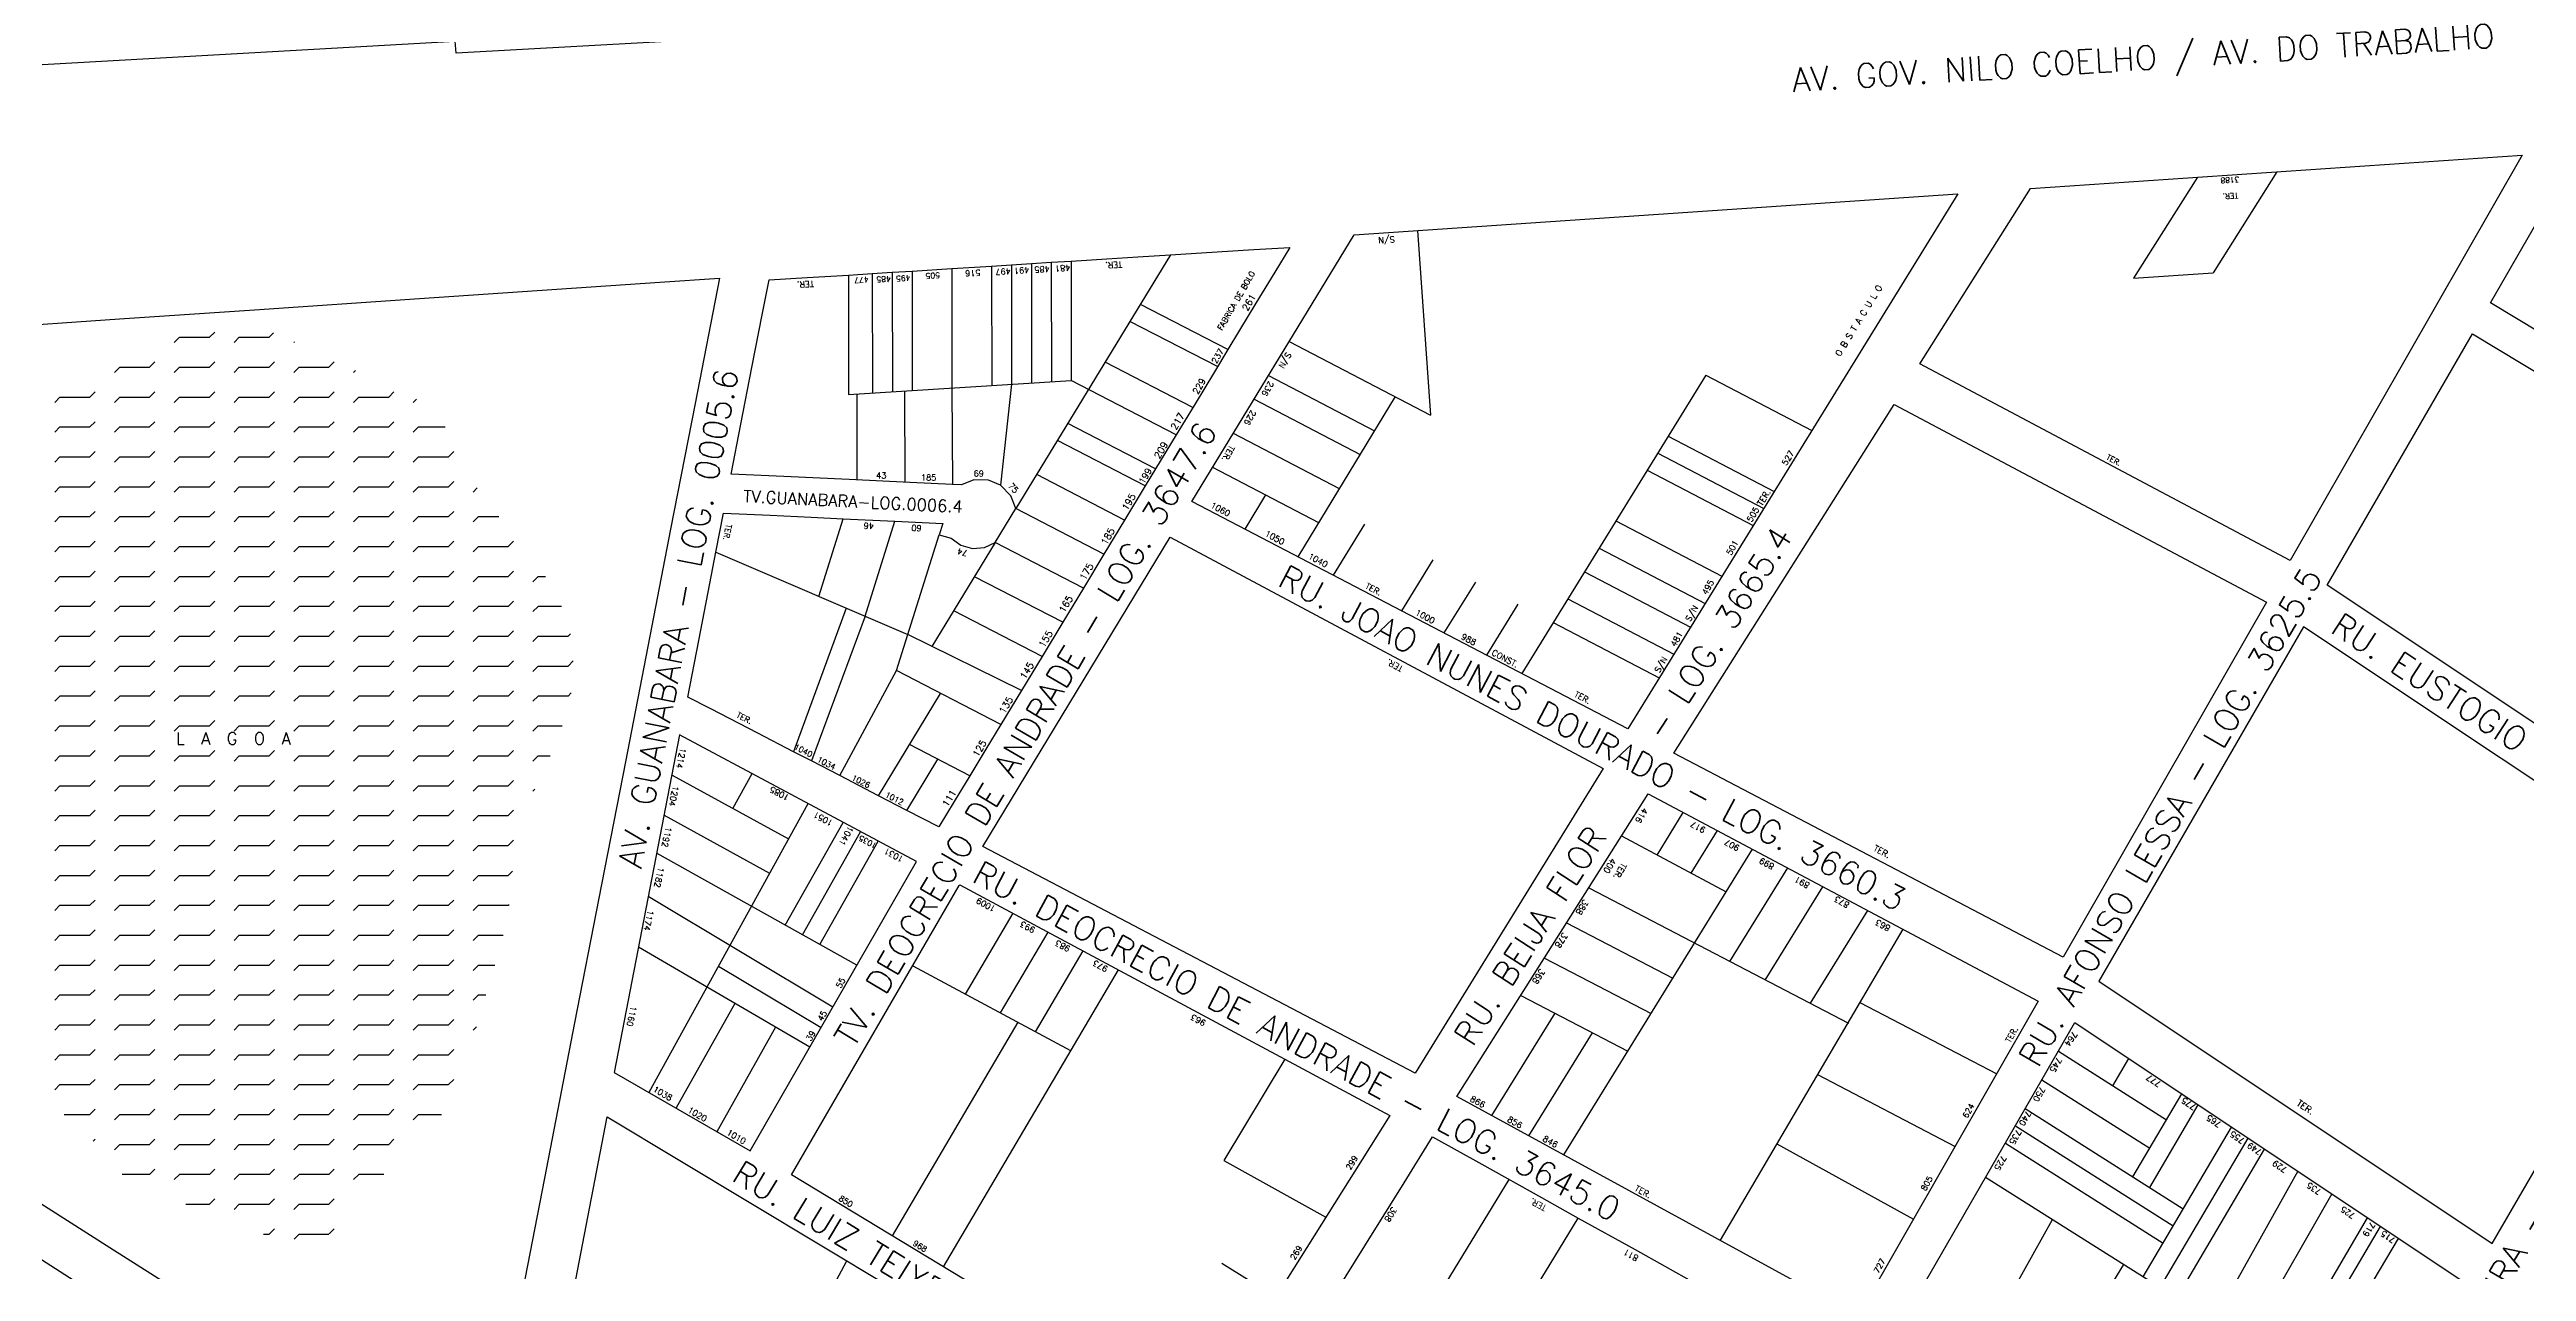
# Model space of a CAD drawing. Extents: x 714896 to 749292, y 8417558 to 8447149.
# Drawn here: x 739674 to 740296, y 8427693 to 8428000 of the extents above; entities that cross this region are included whole.
import ezdxf

# ---------------------------------------------------------------- set-up
doc = ezdxf.new("R2010")
doc.units = 0
doc.header["$MEASUREMENT"] = 0
for name, color, linetype in [('LOTE', 7, 'CONTINUOUS'), ('MEIO_FIO', 24, 'CONTINUOUS'), ('NUM-PORTA', 7, 'CONTINUOUS'), ('QUADRA', 6, 'CONTINUOUS'), ('REFERENCIA', 7, 'CONTINUOUS'), ('TEXTO', 7, 'CONTINUOUS'), ('TEXTODERUA', 3, 'CONTINUOUS')]:
    doc.layers.add(name, color=color, linetype=linetype)
doc.styles.add('ROMANS', font='ROMANS.SHX', dxfattribs={"height": 1.5})

msp = doc.modelspace()

# ---------------------------------------------------------------- hatches: boundary and pattern name
at = {"layer": 'REFERENCIA', "linetype": 'CONTINUOUS'}
h = msp.add_hatch(dxfattribs=at)
h.set_pattern_fill('FLEX', color=4, scale=30, style=0)
h.set_pattern_definition([(0, (-3.4644, -17.3095), (0, 7.5), [7.5, -7.5]), (45, (4.0356, -17.3095), (4e-16, 7.4999999874), [1.875, -6.85660173, 1.875, -10.60660173])])
edge = h.paths.add_edge_path()
edge.add_spline(control_points=[(739694.78, 8427714.33), (739694.78, 8427714.33), (739689.1, 8427721.52), (739678.38, 8427735.09), (739643.56, 8427750.31), (739675.15, 8427786.72), (739637.25, 8427808.01), (739657.4, 8427838.97), (739640.67, 8427868.18), (739660.65, 8427889.56), (739669.67, 8427911.52), (739689.26, 8427919.3), (739705.08, 8427928.27), (739726.67, 8427932.63), (739747.15, 8427919.03), (739771.63, 8427913.01), (739779.33, 8427890.1), (739793.59, 8427875.67), (739805.98, 8427856.74), (739805.55, 8427833.44), (739796.33, 8427816.93), (739790.03, 8427799.84), (739789.83, 8427781.78), (739781.47, 8427758.55), (739776.29, 8427734.09), (739760.6, 8427720.53), (739751.84, 8427711.85), (739743.75, 8427699.34), (739727.43, 8427702.89), (739714.3, 8427705.04), (739705.05, 8427713.05), (739698.48, 8427713.87), (739694.78, 8427714.33)], knot_values=[0, 0, 0, 0, 0, 28.317554, 53.50103, 90.666695, 116.008305, 150.645248, 174.892814, 204.58549, 227.21684, 244.009133, 264.65436, 283.084695, 305.589236, 336.466006, 350.745831, 374.263143, 397.398079, 416.145421, 440.705394, 453.524656, 470.367842, 493.966703, 527.842709, 541.462858, 554.729137, 565.845802, 582.072808, 597.954401, 606.392136, 617.338316, 617.338316, 617.338316, 617.338316], degree=3, periodic=0)
h.paths.add_polyline_path([(739721.06, 8427804.91), (739730.67, 8427842.19), (739726.32, 8427843.31), (739716.7, 8427806.03)], flags=24)

# ---------------------------------------------------------------- linework, layer by layer
at = {"layer": 'LOTE', "color": 7}
for p, q in [((739859.43, 8427801.8, 527.59), (739830.25, 8427817.78, 521.83)), ((739845.39, 8427809.48, 528.97), (739850.22, 8427818.23, 529.1)), ((739824.38, 8427738.3, 528), (739864.33, 8427810.68, 529.1)), ((739854.68, 8427793.19, 526.02), (739828.27, 8427807.69, 521.83)), ((739858.55, 8427780.19, 526.57), (739873.1, 8427805.99, 529.1)), ((739862.9, 8427777.76, 526.89), (739877.48, 8427803.64, 529.1)), ((740077.36, 8427797.8, 0.12), (740083.94, 8427808.45)), ((740085.89, 8427793.24, 528.27), (740092.49, 8427803.92, 528.15)), ((739876.52, 8427770.15, 528.79), (739826.39, 8427798.15, 521.83)), ((739867.24, 8427775.33, 527.21), (739881.87, 8427801.3, 529.1)), ((740053.94, 8427722.57, 528.98), (740101.32, 8427799.23, 528.15)), ((740068.43, 8427802.57, 528.98), (740094.7, 8427788.52, 528.36)), ((740095.66, 8427771.09, 528.4), (740110.15, 8427794.54, 528.15)), ((740060.2, 8427789.54, 528.98), (740125.36, 8427755.65, 528.21)), ((740104.49, 8427766.4, 528.4), (740118.99, 8427789.85, 528.15)), ((739915.64, 8427783.21, 530.77), (739903.7, 8427762.92, 530.18)), ((740054.65, 8427780.75, 528.98), (740081.32, 8427766.87, 528.67)), ((740139.07, 8427779.19, 528.15), (740093.23, 8427701.13, 528.98)), ((740115.84, 8427760.6, 528.4), (740130.24, 8427783.88, 528.15)), ((739864.71, 8427749.58), (739821.71, 8427774.68)), ((739924.45, 8427778.48, 530.77), (739912.51, 8427758.19, 530.18)), ((739933.26, 8427773.75, 530.77), (739921.32, 8427753.47, 530.18)), ((739942.07, 8427769.03, 530.77), (739898.23, 8427694.5, 528.62)), ((740049.09, 8427771.96, 528.98), (740075.86, 8427758.03, 528.67)), ((739845.88, 8427760.57, 526.54), (739831.15, 8427734.37, 528)), ((740043.15, 8427762.57, 528.57), (740070.02, 8427748.59, 528.25)), ((740128.28, 8427760.82, 0.77), (740162.6, 8427742.94)), ((739856.15, 8427754.57, 524.91), (739841.4, 8427728.35, 526.37)), ((739916.91, 8427755.84, 530.16), (739885.38, 8427702.23, 528.62)), ((740035.91, 8427732.41, 528.57), (740051.78, 8427758.08, 528.29)), ((740045.16, 8427727.36, 528.98), (740061.14, 8427753.21, 528.7)), ((740178.08, 8427748.58, 526.17), (740205.2, 8427731.37, 527.38)), ((739983.96, 8427746.55, 530.77), (739968.64, 8427721.16, 530.13)), ((740117.64, 8427742.7, 0.78), (740152.17, 8427724.71)), ((740173.93, 8427741.39, 526.17), (740200.99, 8427724.22, 527.37)), ((740191.7, 8427739.93, 528.12), (740195.72, 8427746.76, 528.57)), ((740196.78, 8427717.07, 527.2), (740209.03, 8427737.88, 528.57)), ((740167.27, 8427729.87, 526.17), (740206.86, 8427704.76, 527.93)), ((740169.77, 8427734.2, 526.17), (740209.43, 8427709.04, 527.93)), ((740199.37, 8427691.94, 526.1), (740221.51, 8427729.56, 528.57)), ((740201, 8427714.39, 527.21), (740213.19, 8427735.11, 528.57)), ((740107.43, 8427725.32, 1.16), (740141.74, 8427706.48)), ((740164.78, 8427725.54, 526.17), (740204.36, 8427700.43, 527.93)), ((740203.59, 8427689.28, 526.11), (740225.67, 8427726.78, 528.57)), ((740207.82, 8427686.62, 526.12), (740229.83, 8427724.01, 528.57)), ((739968.64, 8427721.16, 530.13), (739994.25, 8427706.98, 530.05)), ((740259.63, 8427653.99, 524.36), (740159.77, 8427716.88, 527.43)), ((740238.15, 8427718.46, 528.57), (740198.24, 8427647.05, 527.79)), ((740016.15, 8427676.91, 530.93), (740040.2, 8427716.38, 530.39)), ((740246.7, 8427712.76, 528.57), (740205.83, 8427641.52, 527.81)), ((740033.14, 8427666.68, 530.93), (740057.55, 8427706.73, 530.39)), ((740176.55, 8427706.31, 526.91), (740155.99, 8427669.55, 527.96)), ((740213.97, 8427635.6, 527.83), (740255.66, 8427706.78, 528.57)), ((740246.44, 8427683.47, 526.7), (740258.92, 8427704.6, 528.57)), ((740250.99, 8427680.56, 525.51), (740263.42, 8427701.6, 527.37)), ((739859.87, 8427669.49, 529.31), (739874.01, 8427696, 531.09)), ((739968.13, 8427695.38, 529.9), (739981.67, 8427686.95, 530.05)), ((740194.45, 8427695.04, 526.27), (740173.42, 8427660.92, 527.89))]:
    msp.add_line(p, q, dxfattribs=at)
at = {"layer": 'LOTE', "color": 7, "linetype": 'CONTINUOUS', "flags": 128}
for points in [[(740212.95, 8427967.84), (740196.93, 8427942.48)], [(740232.91, 8427969.2), (740216.88, 8427943.84)], [(740017.27, 8427954.49), (740020.51, 8427908.16)], [(740196.93, 8427942.48), (740216.88, 8427943.84)], [(739985.05, 8427926.66), (740020.51, 8427908.16)], [(739979.85, 8427918.12), (740006.45, 8427904.24)], [(740089.62, 8427918.2), (740043.38, 8427843.33)], [(740089.62, 8427918.2), (740116.22, 8427904.32)], [(739976.21, 8427912.14), (740002.81, 8427898.27)], [(740011.65, 8427912.79), (739987.21, 8427872.64)], [(739971.01, 8427903.6), (739997.61, 8427889.72)], [(740077.54, 8427898.63), (740104.13, 8427884.75)], [(740080.16, 8427902.89), (740106.76, 8427889.01)], [(739965.81, 8427895.06), (739992.41, 8427881.18)], [(740074.91, 8427894.38), (740101.51, 8427880.5)], [(739979.11, 8427888.12), (739973.91, 8427879.58)], [(740003.95, 8427880.78), (739996.07, 8427868.02)], [(740067.03, 8427881.61), (740093.62, 8427867.74)], [(740062.82, 8427874.81), (740089.42, 8427860.93)], [(740021.12, 8427871.82), (740013.24, 8427859.06)], [(740031.76, 8427866.27), (740023.88, 8427853.51)], [(740059.15, 8427868.85), (740085.74, 8427854.97)], [(740042.4, 8427860.72), (740034.52, 8427847.95)], [(740054.94, 8427862.05), (740081.54, 8427848.17)], [(740051.26, 8427856.09), (740077.86, 8427842.21)], [(739824.19, 8427787.44), (739870.54, 8427759.74)], [(739841.83, 8427769.91), (739867.56, 8427754.54)]]:
    msp.add_lwpolyline(points, dxfattribs=at)
at = {"layer": 'LOTE', "color": 7, "flags": 128}
for points in [[(739955.26, 8427948.37), (739916.45, 8427884.7)], [(739925.31, 8427946.5), (739925.36, 8427916.52)], [(739930.3, 8427946.81), (739930.35, 8427916.83)], [(739874.41, 8427943.31), (739874.46, 8427913.33)], [(739880.4, 8427943.68), (739880.45, 8427913.71)], [(739885.39, 8427944), (739885.44, 8427914.02)], [(739890.38, 8427944.31), (739890.43, 8427914.33)], [(739900.36, 8427944.93), (739900.4, 8427919.89)], [(739910.34, 8427945.56), (739910.39, 8427915.58)], [(739915.33, 8427945.87), (739915.38, 8427915.9)], [(739920.32, 8427946.19), (739920.37, 8427916.21)], [(739969.65, 8427924.59), (739947.72, 8427935.93)], [(739967.06, 8427920.32), (739945.08, 8427931.68)], [(739874.46, 8427913.33), (739930.35, 8427916.83)], [(739900.4, 8427919.89), (739900.4, 8427914.96)], [(739915.38, 8427915.9), (739912.56, 8427890.58)], [(739956.69, 8427903.21), (739930.35, 8427916.83)], [(739960.84, 8427910.05), (739938.84, 8427921.43)], [(739876.51, 8427913.46), (739876.54, 8427891.91)], [(739888.5, 8427914.21), (739888.53, 8427891.35)], [(739900.4, 8427914.96), (739900.52, 8427890.79)], [(739951.51, 8427894.66), (739929.47, 8427906.06)], [(739948.92, 8427890.38), (739926.86, 8427901.79)], [(739943.73, 8427881.83), (739921.66, 8427893.25)], [(739938.55, 8427873.28), (739916.45, 8427884.7)], [(739841.18, 8427873.74), (739889.3, 8427853.12)], [(739911.25, 8427876.16), (739895.38, 8427850.13)], [(739933.37, 8427864.73), (739911.25, 8427876.16)], [(739928.19, 8427856.18), (739906.05, 8427867.62)], [(739923, 8427847.62), (739900.84, 8427859.08)], [(739917.82, 8427839.07), (739889.3, 8427853.12)], [(739872.22, 8427817.72), (739886.44, 8427844.06)], [(739912.64, 8427830.52), (739886.44, 8427844.06)], [(739881.99, 8427812.67), (739897.54, 8427838.33)], [(739904.86, 8427817.69), (739889.76, 8427825.5)], [(739889.1, 8427809), (739896.87, 8427821.82)]]:
    msp.add_lwpolyline(points, dxfattribs=at)
at = {"layer": 'LOTE', "color": 7}
for points in [[(739866.97, 8427862.69), (739873.11, 8427882.16)], [(739878.58, 8427857.72), (739886.09, 8427881.56)], [(739886.44, 8427844.06), (739897.18, 8427878.14)], [(739873.86, 8427859.74), (739860.67, 8427823.69)], [(739878.58, 8427857.72), (739865.11, 8427821.4)]]:
    msp.add_lwpolyline(points, dxfattribs=at)
at = {"layer": 'LOTE', "color": 7, "linetype": 'CONTINUOUS', "elevation": 530.77, "flags": 128}
msp.add_lwpolyline([(739890.54, 8427769.98), (739930.14, 8427748.74)], dxfattribs=at)
at = {"layer": 'MEIO_FIO', "ltscale": 0.2}
for points in [[(739776.17, 8428033.51), (739839.62, 8428037.01), (739841.89, 8428005.13), (739841.63, 8428003.83), (739840.79, 8428002.87), (739839.53, 8428002.45), (739775.95, 8427998.94)], [(739775.95, 8427998.94), (739775.75, 8428001.94)]]:
    msp.add_lwpolyline(points, dxfattribs=at)
at = {"layer": 'QUADRA'}
msp.add_lwpolyline([(739554.76, 8427989.49), (739703.26, 8427997.87), (739775.75, 8428001.94), (739772.4, 8428051.83), (739769.33, 8428094.98), (739769.16, 8428097.38), (739768.56, 8428105.86), (739757.52, 8428261), (739774.34, 8428278.2), (739797.67, 8428302.06), (739800.37, 8428309.55), (739806.52, 8428326.62)], dxfattribs=at)
at = {"layer": 'QUADRA', "color": 6, "linetype": 'CONTINUOUS'}
for points in [[(740286.51, 8427936.35), (740307.95, 8427973.49), (740451.38, 8427983.27), (740388.45, 8427874.98), (740286.51, 8427936.35)], [(739891.46, 8427796.17), (739832.05, 8427827.95), (739815.61, 8427743.27), (739849.77, 8427723.56), (739891.46, 8427796.17)]]:
    msp.add_lwpolyline(points, close=True, dxfattribs=at)
at = {"layer": 'QUADRA', "color": 6}
for points in [[(740171.05, 8427964.99), (740294.5, 8427973.41), (740236.27, 8427871.65), (740143.27, 8427921.01), (740171.05, 8427964.99)], [(740001.34, 8427953.41), (740152.85, 8427963.64), (740069.98, 8427829.45), (739960.61, 8427886.52), (740001.34, 8427953.41)], [(740282.01, 8427928.56), (740383.93, 8427867.19), (740344.6, 8427799.5), (740245.56, 8427865.48), (740282.01, 8427928.56)], [(740136.84, 8427910.84), (740230.3, 8427861.23), (740179.31, 8427772.13), (740081.54, 8427823.31), (740136.84, 8427910.84)], [(739955.14, 8427877.5), (740063.83, 8427819.49), (740016.63, 8427743.06), (739908.15, 8427799.96), (739955.14, 8427877.5)], [(740188.23, 8427766.16), (740286.97, 8427700.32), (740338.56, 8427789.11), (740239.55, 8427855.07), (740188.23, 8427766.16)], [(740075.11, 8427813.14), (740173.03, 8427761.16), (740127.86, 8427682.22), (740027.13, 8427737.2), (740075.11, 8427813.14)], [(739902.34, 8427790.34), (740010.25, 8427732.44), (739962.13, 8427655.84), (739860.14, 8427717.53), (739902.24, 8427790.17)], [(740182.22, 8427755.76), (740280.89, 8427689.95), (740238.34, 8427617.9), (740191.6, 8427651.89), (740137.66, 8427678.58), (740182.22, 8427755.76)], [(739813.86, 8427732.15), (739956.42, 8427646.46), (739906.09, 8427564.85), (739794.66, 8427632.23), (739813.86, 8427732.15)]]:
    msp.add_lwpolyline(points, close=True, dxfattribs=at)
at = {"layer": 'QUADRA', "linetype": 'CONTINUOUS'}
msp.add_lwpolyline([(739897.09, 8427804.86), (739889.1, 8427809), (739881.99, 8427812.67), (739872.22, 8427817.72), (739865.11, 8427821.4), (739860.67, 8427823.69), (739851.65, 8427828.36), (739839.86, 8427834.45), (739834.11, 8427837.43), (739836.87, 8427851.62), (739839.66, 8427865.94), (739841.18, 8427873.74), (739843.09, 8427883.56), (739854.79, 8427883.02), (739865.08, 8427882.54), (739873.11, 8427882.16), (739886.09, 8427881.56), (739898.08, 8427881), (739897.18, 8427878.14), (739900.19, 8427877.32), (739902.6, 8427875.56), (739905.54, 8427874.72), (739908.58, 8427874.96), (739911.25, 8427876.16), (739916.45, 8427884.7), (739915.17, 8427887.92), (739912.56, 8427890.58), (739909.57, 8427891.85), (739905.91, 8427891.93), (739902.76, 8427890.71), (739900.52, 8427890.79), (739889.84, 8427891.29), (739874.6, 8427892), (739858.22, 8427892.76), (739845.01, 8427893.38), (739847.45, 8427905.9), (739850.21, 8427920.07), (739852.79, 8427933.3), (739854.49, 8427942.06), (739864.05, 8427942.66), (739874.41, 8427943.31), (739880.4, 8427943.68), (739885.39, 8427944), (739890.38, 8427944.31), (739900.36, 8427944.93), (739910.34, 8427945.56), (739915.33, 8427945.87), (739920.32, 8427946.19), (739925.31, 8427946.5), (739930.3, 8427946.81), (739939.24, 8427947.37), (739947.07, 8427947.86), (739955.26, 8427948.37), (739964.29, 8427948.94), (739976.19, 8427949.69), (739985.2, 8427950.25), (739981.41, 8427943.99), (739976.7, 8427936.24), (739972.6, 8427929.46), (739969.65, 8427924.59), (739966.25, 8427918.98), (739961.16, 8427910.59), (739956.69, 8427903.21), (739951.51, 8427894.66), (739948.92, 8427890.38), (739943.73, 8427881.83), (739938.55, 8427873.28), (739933.37, 8427864.73), (739928.19, 8427856.18), (739923, 8427847.62), (739917.82, 8427839.07), (739912.64, 8427830.52), (739908.9, 8427824.34), (739904.86, 8427817.69), (739900.94, 8427811.22), (739897.09, 8427804.86)], close=True, dxfattribs=at)
at = {"layer": 'QUADRA', "color": 6, "linetype": 'CONTINUOUS'}
for points in [[(739657.83, 8427929.98), (739691.46, 8427932.28), (739725.36, 8427934.59), (739766.81, 8427937.41), (739801.22, 8427939.76), (739827.07, 8427941.52), (739842.07, 8427942.55), (739835.95, 8427911.1), (739829.8, 8427879.54), (739824.58, 8427852.73), (739818.44, 8427821.2), (739811.79, 8427787.01), (739805.69, 8427755.7), (739798.11, 8427716.76), (739792, 8427685.4), (739785.51, 8427652.38), (739782.96, 8427639.66), (739782.96, 8427639.66), (739755.97, 8427656.79), (739726.1, 8427675.76), (739689.07, 8427699.27), (739652.27, 8427722.64)], [(739648.12, 8427711.5), (739680.14, 8427691.08)]]:
    msp.add_lwpolyline(points, dxfattribs=at)
at = {"layer": 'QUADRA', "linetype": 'CONTINUOUS'}
msp.add_lwpolyline([(739997.01, 8427688.44), (740004.04, 8427699.78), (740013.85, 8427715.58), (740020.97, 8427727.07), (740033.34, 8427720.2), (740048.34, 8427711.86), (740057.55, 8427706.73), (740071.83, 8427698.81), (740086.79, 8427690.48)], dxfattribs=at)

# ---------------------------------------------------------------- texts
at = {"layer": 'NUM-PORTA', "style": 'ROMANS'}
for s, height, rotation, p in [('3188', 1.369, 183.7535, (740223.42, 8427968)), ('S/N', 1.509, 240.46507, (739984.35, 8427924.08)), ('236', 1.509, 240.46507, (739979.95, 8427916.85)), ('226', 1.509, 240.46507, (739975.52, 8427909.57)), ('527', 1.509, 59.05749, (740109.84, 8427895.35)), ('1060', 1.509, 332.05206, (739965.14, 8427885.07)), ('505', 1.509, 59.05749, (740101.08, 8427881.17)), ('1050', 1.509, 332.05206, (739978.79, 8427877.95)), ('1040', 1.509, 332.05206, (739989.64, 8427872.29)), ('501', 1.509, 60.46507, (740095.95, 8427872.84)), ('495', 1.509, 60.46507, (740089.82, 8427862.91)), ('S/N', 1.509, 60.46507, (740085.7, 8427856.24)), ('1000', 1.509, 332.05206, (740016.51, 8427858.16)), ('481', 1.509, 60.46507, (740081.97, 8427849.9)), ('988', 1.509, 332.05206, (740028.02, 8427852.11)), ('S/N', 1.509, 60.46507, (740077.94, 8427843.38))]:
    msp.add_text(s, height=height, rotation=rotation, dxfattribs=at).set_placement(p)
at = {"layer": 'NUM-PORTA', "color": 7, "style": 'ROMANS'}
for s, height, rotation, p in [('S/N', 1.509, 183.86009, (740011.49, 8427953.03)), ('477', 1.408, 182.86123, (739879.47, 8427942.88)), ('485', 1.405, 183.12387, (739885.02, 8427943.08)), ('495', 1.405, 183.2169, (739889.93, 8427943.3)), ('505', 1.404, 183.30033, (739897.35, 8427943.98)), ('516', 1.5, 183.30033, (739907.52, 8427944.67)), ('497', 1.5, 183.30033, (739915.11, 8427945.03)), ('491', 1.5, 183.30033, (739919.75, 8427945.33)), ('485', 1.5, 183.30033, (739924.88, 8427945.6)), ('481', 1.5, 183.30033, (739930.06, 8427945.9)), ('261', 1.709, 59.91794, (739974.56, 8427934.11)), ('237', 1.5, 59.78137, (739966.74, 8427920.93)), ('229', 1.6, 59.78137, (739962.08, 8427913.23)), ('217', 1.716, 59.78137, (739956.65, 8427904.27)), ('209', 1.716, 59.78137, (739952.48, 8427897.03)), ('43', 1.5, 359.51997, (739881.38, 8427892.29)), ('185', 1.5, 359.51997, (739892.61, 8427891.76)), ('69', 1.5, 359.51997, (739905.84, 8427892.77)), ('75', 1.5, 311.89915, (739914.41, 8427890.34)), ('199', 1.6, 59.78137, (739948.56, 8427890.73)), ('195', 1.716, 59.78137, (739944.4, 8427884.05)), ('46', 1.5, 177.00447, (739880.83, 8427881.06)), ('60', 1.5, 177.00447, (739892.82, 8427880.5)), ('185', 1.716, 59.78137, (739939.16, 8427875.4)), ('74', 1.5, 165.3844, (739904.45, 8427874.15)), ('175', 1.716, 59.78137, (739933.8, 8427866.55)), ('165', 1.714, 58.88153, (739928.59, 8427858.42)), ('155', 1.714, 58.88153, (739923.53, 8427849.66)), ('145', 1.714, 58.87525, (739918.81, 8427841.72)), ('135', 1.712, 58.85588, (739913.56, 8427833.08)), ('1214', 1.5, 257.99924, (739832.22, 8427824.77)), ('1040', 1.4, 332.6183, (739860.66, 8427824.47)), ('1034', 1.42, 332.98249, (739866.42, 8427821.31)), ('125', 1.707, 58.79748, (739906.9, 8427822.23)), ('1026', 1.419, 333.01268, (739875.07, 8427816.73)), ('1204', 1.5, 257.99924, (739830.38, 8427815.26)), ('1085', 1.5, 152.57191, (739859.72, 8427812.69)), ('1012', 1.427, 333.13277, (739883.44, 8427812.47)), ('111', 1.707, 58.79748, (739899.32, 8427809.72)), ('1192', 1.5, 257.94374, (739828.59, 8427804.98)), ('1051', 1.5, 152.54161, (739870.69, 8427806.33)), ('1041', 1.5, 241.12829, (739874.43, 8427805.22)), ('416', 1.545, 238.04068, (740073.87, 8427809.82)), ('917', 1.5, 151.90075, (740089.67, 8427804.53)), ('1035', 1.4, 152.5035, (739881.72, 8427800.59)), ('1031', 1.5, 152.5035, (739888.42, 8427797.24)), ('907', 1.5, 151.90075, (740098.19, 8427800.01)), ('1182', 1.5, 257.94374, (739826.7, 8427794.85)), ('400', 1.545, 238.04068, (740065.88, 8427797.18)), ('899', 1.5, 151.90075, (740106.91, 8427795.38)), ('891', 1.5, 151.90075, (740115.81, 8427790.66)), ('1009', 1.49, 151.80606, (739911.5, 8427784.77)), ('388', 1.545, 238.04068, (740058.96, 8427786.77)), ('1174', 1.5, 257.94374, (739824.06, 8427784.05)), ('993', 1.49, 151.80606, (739921.41, 8427779.46)), ('863', 1.5, 151.90075, (740136.08, 8427779.9)), ('983', 1.49, 151.80606, (739930.21, 8427774.73)), ('378', 1.545, 238.04068, (740053.73, 8427778.48)), ('55', 1.5, 60.45958, (739872.5, 8427764.23)), ('973', 1.49, 151.80606, (739939.66, 8427769.67)), ('368', 1.545, 238.04068, (740048.02, 8427769.43)), ('1160', 1.5, 257.92035, (739819.82, 8427760.01)), ('45', 1.5, 60.45958, (739867.87, 8427755.96)), ('963', 1.49, 151.75587, (739964.24, 8427756.11)), ('39', 1.5, 60.45958, (739864.98, 8427750.93)), ('764', 1.5, 236.34726, (740181.69, 8427753.69, -528.57)), ('745', 1.5, 239.93212, (740177.73, 8427747.18)), ('777', 1.5, 146.1625, (740204.01, 8427740.72, -528.57)), ('1038', 1.5, 329.87213, (739825.2, 8427738.63)), ('866', 1.518, 331.01908, (740030.27, 8427736.16)), ('624', 1.471, 60.41812, (740155.19, 8427731.63)), ('750', 1.5, 239.93212, (740173.56, 8427739.82)), ('775', 1.5, 146.34726, (740212.82, 8427734.96)), ('1020', 1.5, 329.87213, (739833.91, 8427733.39)), ('856', 1.518, 331.01908, (740039.62, 8427731.01, -528.98)), ('740', 1.5, 239.93212, (740170.04, 8427733.77)), ('765', 1.5, 146.34726, (740219.1, 8427730.61)), ('1010', 1.5, 329.87213, (739843.68, 8427727.75)), ('846', 1.518, 331.01908, (740048.5, 8427726.17, -528.98)), ('735', 1.5, 239.93212, (740167.59, 8427729.1)), ('755', 1.5, 146.34726, (740224.98, 8427726.5)), ('749', 1.467, 146.34726, (740229.23, 8427723.66)), ('299', 1.451, 58.06448, (740000.38, 8427718.66)), ('805', 1.471, 60.41812, (740144.76, 8427713.4)), ('725', 1.5, 239.93212, (740163.82, 8427722.58)), ('729', 1.5, 146.34726, (740235.64, 8427719.2)), ('850', 1.437, 328.79193, (739871.83, 8427711.26)), ('735', 1.467, 146.34726, (740244.18, 8427713.67)), ('308', 1.508, 238.26639, (740010.87, 8427709.64)), ('725', 1.465, 146.37738, (740252.7, 8427707.67)), ('719', 1.5, 236.36604, (740256.47, 8427705.88)), ('968', 1.437, 328.79193, (739890.44, 8427700)), ('269', 1.449, 57.9806, (739986.43, 8427696.07)), ('811', 1.508, 150.92052, (740072.86, 8427697.12)), ('715', 1.5, 145.73516, (740262.82, 8427701.51)), ('727', 1.476, 61.13562, (740132.92, 8427692.71))]:
    msp.add_text(s, height=height, rotation=rotation, dxfattribs=at).set_placement(p)
at = {"layer": 'TEXTO', "style": 'ROMANS'}
for s, height, rotation, p in [('TER.', 1.369, 183.7535, (740223.13, 8427963.96)), ('O B S T A C U L O', 1.5547, 58.60428, (740123.3, 8427922.74)), ('TER.', 1.509, 240.46507, (739970.15, 8427900.76)), ('TER.', 1.369, 332.01267, (740189.96, 8427897.17)), ('TER.', 1.509, 58.53798, (740103.69, 8427885.24)), ('TER.', 1.423, 259.20853, (739843.74, 8427880.85)), ('TER.', 1.509, 332.05206, (740003.97, 8427864.81)), ('CONST.', 1.509, 332.05206, (740035.68, 8427848.11)), ('TER.', 1.509, 151.7876, (740013.77, 8427845.05)), ('TER.', 1.509, 332.05206, (740056.42, 8427837.64)), ('TER.', 1.423, 332.78361, (739846.18, 8427832.44)), ('TER.', 1.541, 332.05376, (740131.52, 8427798.99)), ('TER.', 1.535, 239.06496, (740068.52, 8427795.99)), ('873', 1.492, 151.90075, (740125.76, 8427785.73, -528.15)), ('TER.', 1.472, 60.57641, (740165.99, 8427750.55)), ('TER.', 1.637, 326.44585, (740237.68, 8427735.14)), ('TER.', 1.508, 151.70266, (740049.77, 8427709.76, -530.39)), ('TER.', 1.517, 331.1753, (740071.61, 8427713.69))]:
    msp.add_text(s, height=height, rotation=rotation, dxfattribs=at).set_placement(p)
at = {"layer": 'TEXTO', "color": 7, "style": 'ROMANS'}
for s, height, rotation, p in [('TER.', 1.5, 183.30033, (739943.08, 8427946.72)), ('TER.', 1.5, 183.30033, (739865.71, 8427941.87)), ('FABRICA DE BOLO', 1.4, 59.91794, (739968.14, 8427929.28))]:
    msp.add_text(s, height=height, rotation=rotation, dxfattribs=at).set_placement(p)
at = {"layer": 'TEXTO', "style": 'ROMANS'}
msp.add_text('L  A  G  O  A', height=3, dxfattribs=at).set_placement((739705.67, 8427825.54))
at = {"layer": 'TEXTODERUA', "style": 'ROMANS'}
for s, height, rotation, p in [('AV. GOV. NILO COELHO / AV. DO TRABALHO', 6, 3.62945, (740111.43, 8427989.21)), ('AV. GUANABARA - LOG. 0005.6', 6, 78.89815, (739822.43, 8427794.13)), ('TV. DEOCRECIO DE ANDRADE - LOG. 3647.6', 6, 59.46098, (739875.76, 8427749.08)), ('TV.GUANABARA-LOG.0006.4', 3, 357.20298, (739847.94, 8427886.36)), ('- LOG. 3665.4', 6, 57.77691, (740079.04, 8427825.93)), ('RU. JOAO NUNES DOURADO - LOG. 3660.3', 6, 332.24735, (739981.78, 8427865.52)), ('RU. AFONSO LESSA - LOG. 3625.5', 6, 59.89601, (740172.97, 8427744.08)), ('RU. EUSTOGIO COSTA - LOG. 3690.5', 6, 327.04429, (740245.98, 8427853.87)), ('RU. BEIJA FLOR', 6, 57.45759, (740031.08, 8427749.36)), ('RU. DEOCRECIO DE ANDRADE - LOG. 3645.0', 6, 331.96321, (739905.06, 8427791.28)), ('RU. DOMINGOS ANTONIO TEIXEIRA - LOG. 3705.7', 6, 59.68053, (740228.53, 8427582.7)), ('RU. LUIZ TEIXEIRA FREIRE - LOG. 3613.1', 6, 328.77148, (739844.76, 8427716.31))]:
    msp.add_text(s, height=height, rotation=rotation, dxfattribs=at).set_placement(p)

doc.saveas('drawing.dxf')
